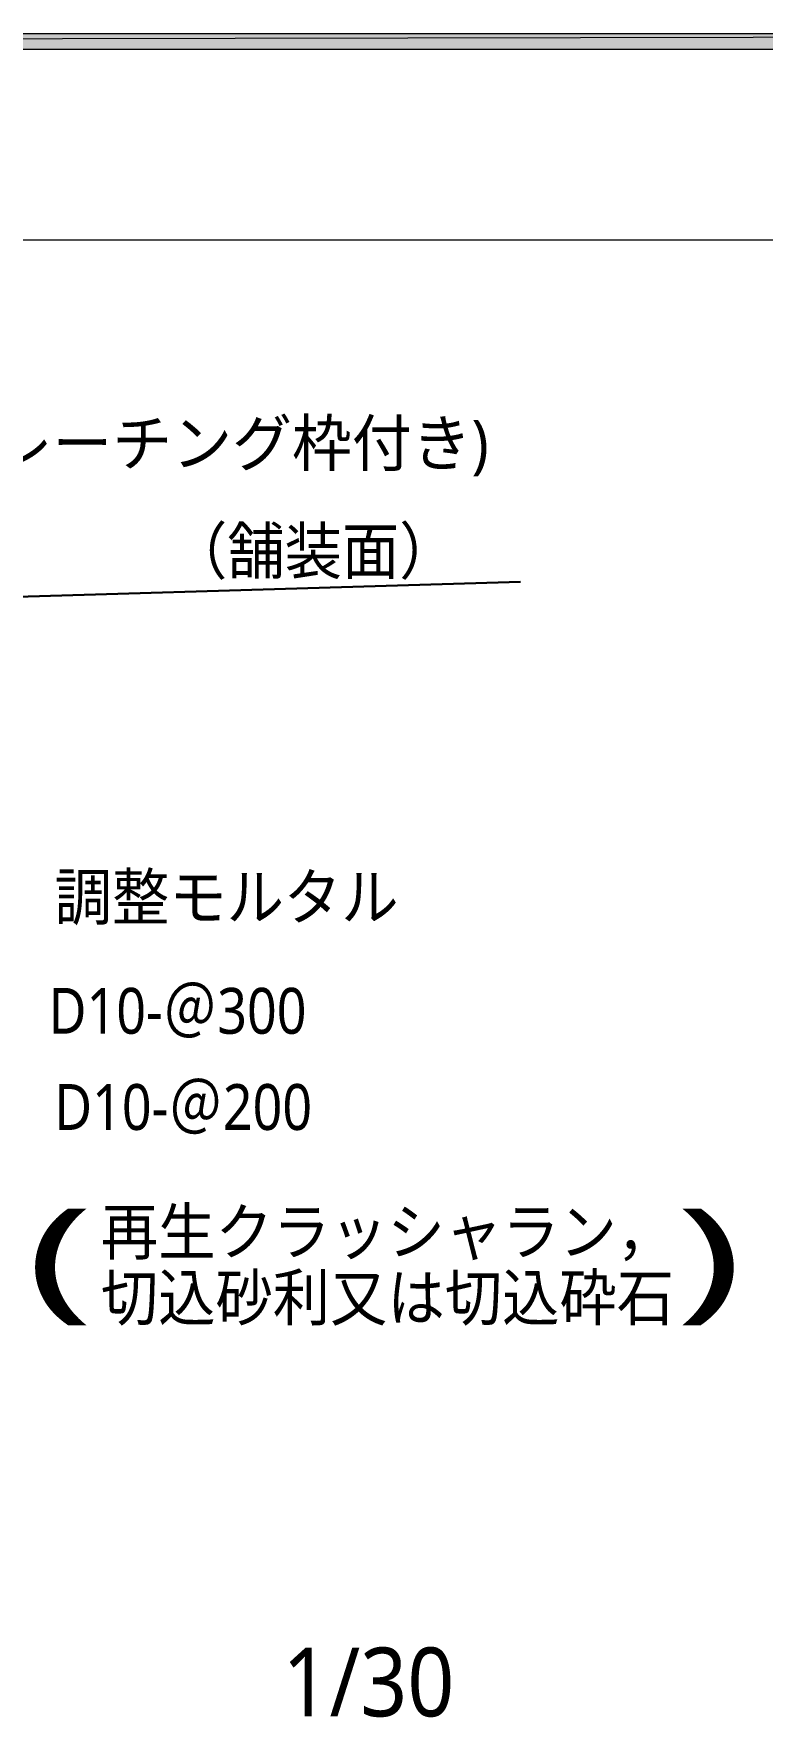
# Model space of a CAD drawing. Header units: millimetres. Extents: x 0 to 420, y 0 to 297.
# Drawn here: x 267.6 to 300.6, y 130 to 206.3 of the extents above; entities that cross this region are included whole.
import ezdxf
from ezdxf.enums import TextEntityAlignment as Align

# ---------------------------------------------------------------- set-up
doc = ezdxf.new("R2010")
doc.units = ezdxf.units.MM
doc.styles.add('kst32b', font='NotoSansJP-Variable.ttf')

msp = doc.modelspace()

# ---------------------------------------------------------------- hatches: boundary and pattern name
h = msp.add_hatch(color=7)
h.paths.add_polyline_path([(394.166, 205.634), (394.166, 206.333), (26.183, 205.634), (394.166, 205.634)])
h.paths.add_polyline_path([(394.166, 206.333), (26.183, 205.634), (26.183, 206.333), (394.166, 206.333)])

# ---------------------------------------------------------------- linework, layer by layer
at = {"lineweight": 0}
for points in [[(394.166, 205.634), (394.166, 206.333), (26.183, 205.634)], [(394.166, 206.333), (26.183, 205.634), (26.183, 206.333)]]:
    msp.add_lwpolyline(points, close=True, dxfattribs=at)
at = {"lineweight": 13}
msp.add_lwpolyline([(394.166, 196.977), (26.183, 196.977)], dxfattribs=at)
at = {"lineweight": 30}
msp.add_lwpolyline([(289.666, 181.483), (258.191, 180.552), (258.191, 177.546)], dxfattribs=at)

# ---------------------------------------------------------------- texts
at = {"style": 'kst32b'}
for s, height, p, p2 in [('(グレーチング枠付き)', 2.07913, (262.234, 186.732), (288.223, 186.732)), ('（舗装面）', 2.0791, (273.77, 181.843), (286.764, 181.843)), ('調整モルタル', 2.0791, (268.541, 166.158), (284.135, 166.158)), ('D10-＠300', 2.0791, (268.266, 160.994), (279.961, 160.994)), ('D10-＠200', 2.0791, (268.52, 156.633), (280.215, 156.633)), ('(          )', 4.33151, (267.25, 148.738), (299.737, 148.738)), ('再生クラッシャラン，', 2.0791, (270.637, 150.982), (296.626, 150.982)), ('切込砂利又は切込砕石', 2.0791, (270.637, 147.997), (296.626, 147.997)), ('1/30', 3.1187, (278.871, 130.048), (286.668, 130.048))]:
    msp.add_text(s, height=height, dxfattribs=at).set_placement(p, p2, align=Align.FIT)

doc.saveas('drawing.dxf')
